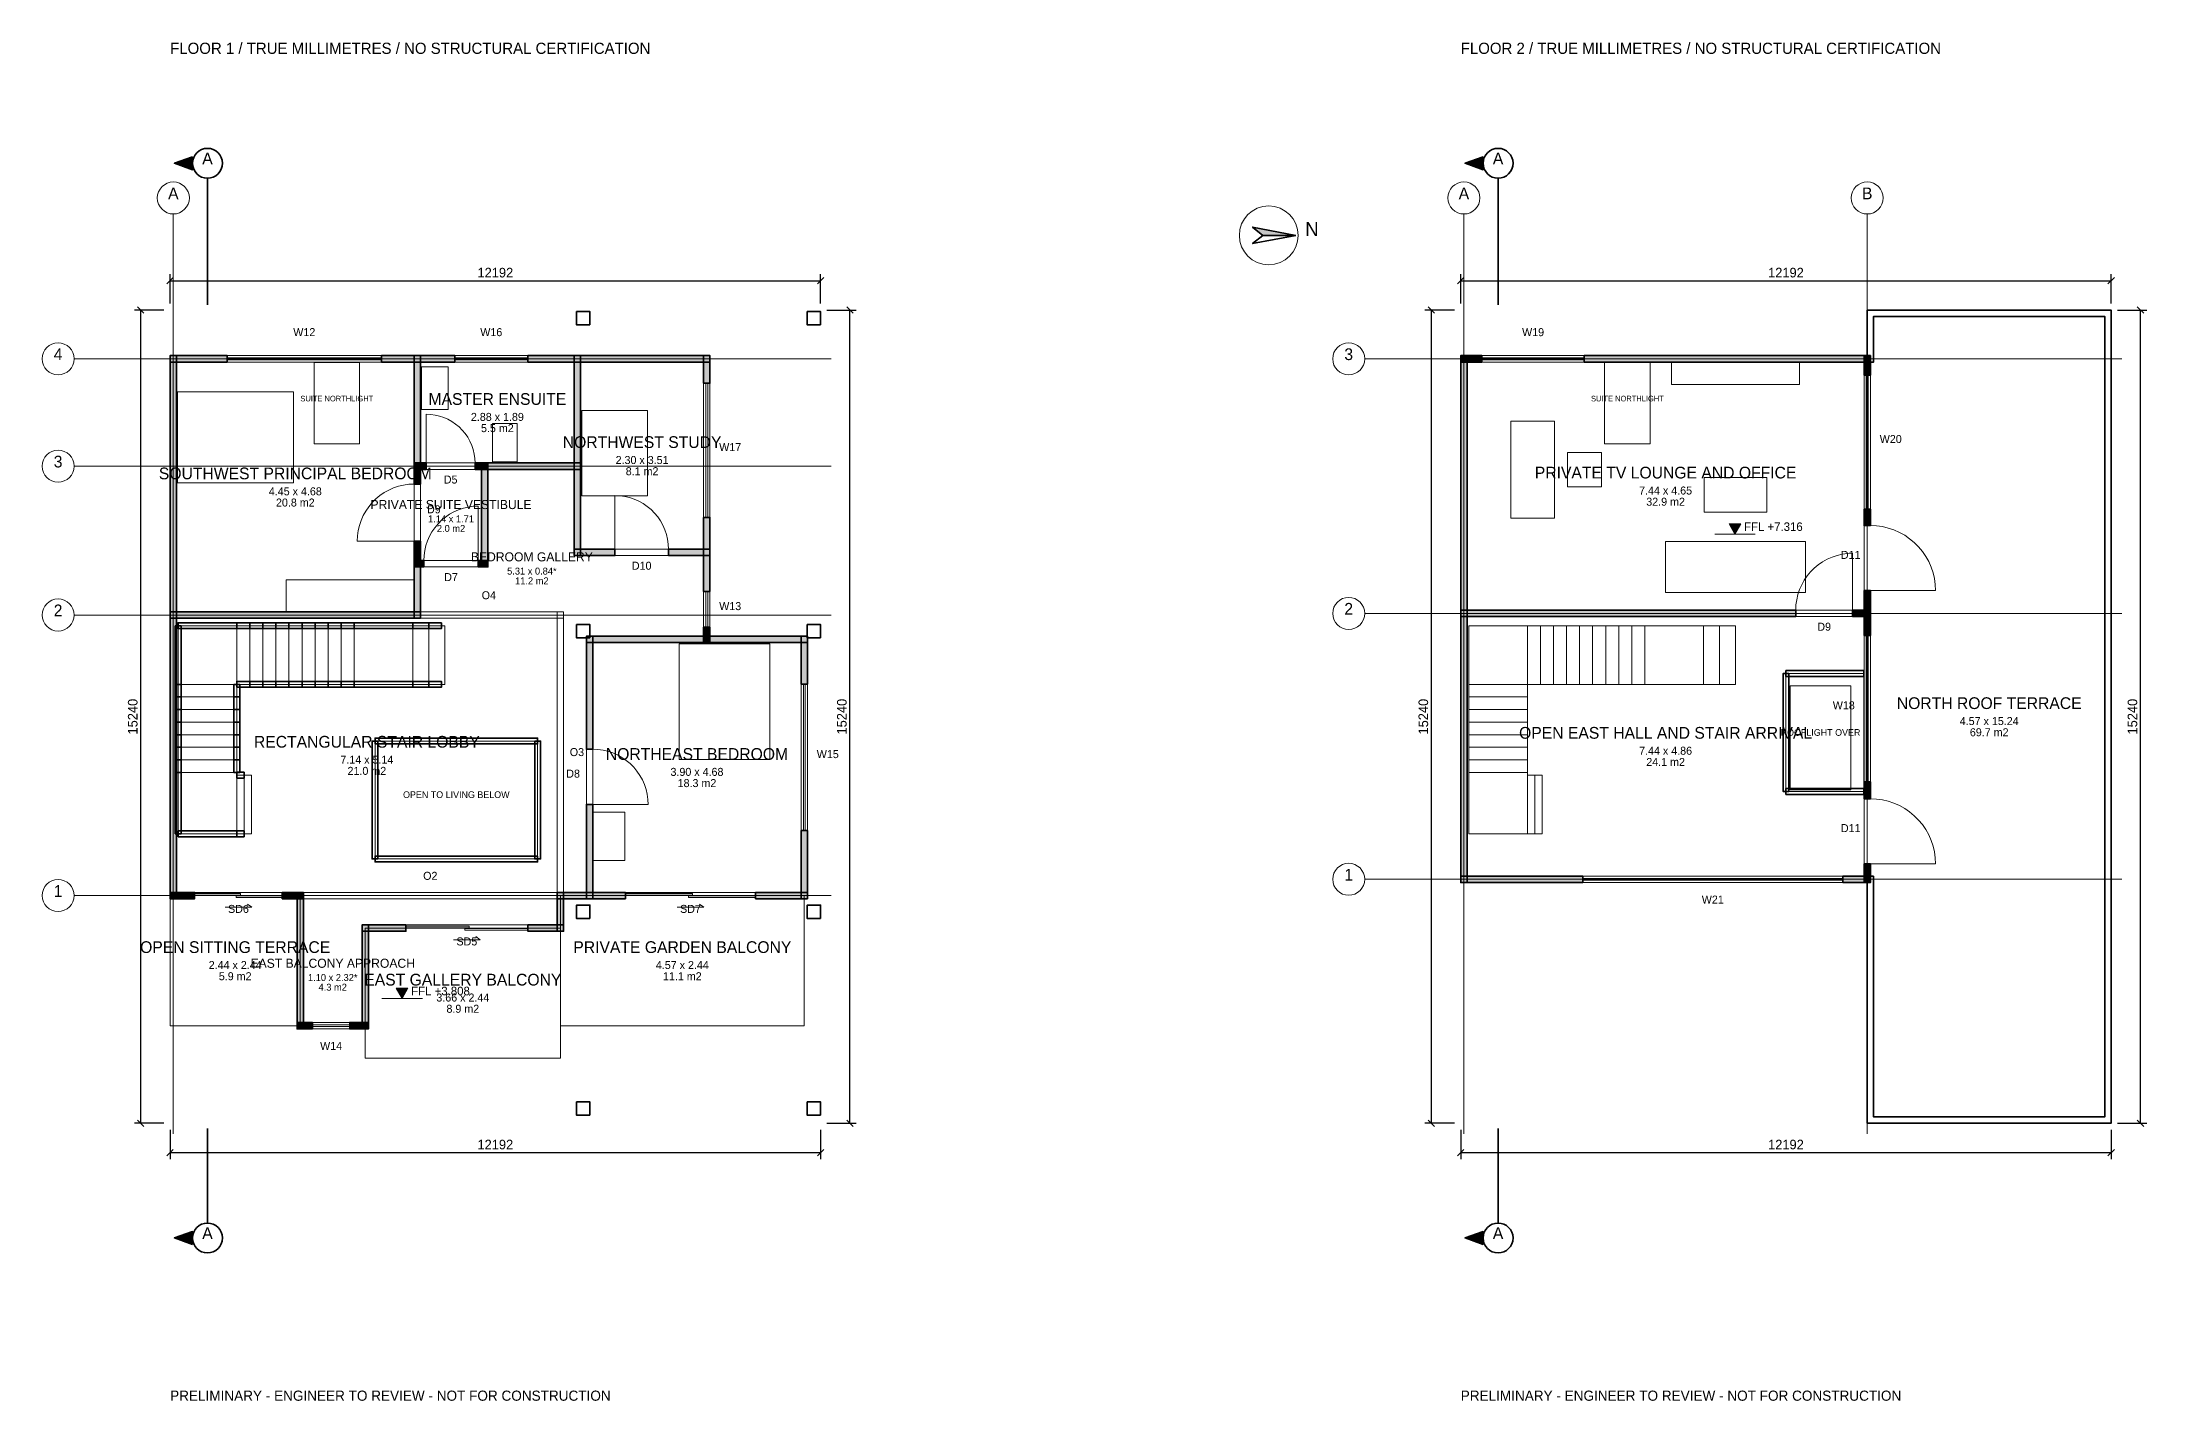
# Model space of a CAD drawing. Header units: millimetres. Extents: x -4150 to 61246, y -5203 to 20261.
# Drawn here: x 21792 to 61246, y -5203 to 20261 of the extents above; entities that cross this region are included whole.
import ezdxf
from ezdxf.enums import TextEntityAlignment as Align

# ---------------------------------------------------------------- set-up
doc = ezdxf.new("R2010")
doc.units = ezdxf.units.MM
for name, color, linetype, lineweight in [('A-ANNO', 7, 'Continuous', 18), ('A-DIMS', 7, 'Continuous', 13), ('A-DOOR', 3, 'Continuous', 18), ('A-FLOR', 8, 'Continuous', 13), ('A-FURN', 8, 'Continuous', 13), ('A-GRID', 8, 'Continuous', 13), ('A-LEVL', 7, 'Continuous', 13), ('A-SECT', 1, 'Continuous', 35), ('A-STAIR', 7, 'Continuous', 18), ('A-TAGS', 1, 'Continuous', 13), ('A-WALL', 7, 'Continuous', 35), ('A-WIND', 4, 'Continuous', 18)]:
    doc.layers.add(name, color=color, linetype=linetype, lineweight=lineweight)
doc.dimstyles.new('FF-ARCH', dxfattribs={"dimtxt": 180, "dimasz": 90, "dimexe": 120, "dimexo": 120, "dimgap": 60, "dimtad": 1, "dimdec": 0, "dimtsz": 60, "dimcen": 2.5, "dimazin": 3, "dimtfac": 1, "dimtmove": 0, "dimatfit": 3})

msp = doc.modelspace()

# ---------------------------------------------------------------- hatches: boundary and pattern name
at = {"layer": 'A-LEVL'}
for points in [[(53414, 11230.5), (53634, 11230.5), (53524, 11040.5)], [(28430, 2528.8), (28650, 2528.8), (28540, 2338.8)]]:
    msp.add_hatch(color=7, dxfattribs=at).paths.add_polyline_path(points)
at = {"layer": 'A-SECT'}
for points in [[(24612, 18110), (24272, 17990), (24612, 17870)], [(48804, 18110), (48464, 17990), (48804, 17870)], [(24612, -2270), (24272, -2150), (24612, -2030)], [(48804, -2270), (48464, -2150), (48804, -2030)]]:
    msp.add_hatch(color=7, dxfattribs=at).paths.add_polyline_path(points)
at = {"layer": 'A-WALL'}
for points in [[(45290, 16640), (44481.5, 16794), (44674, 16640)], [(24192, 14325.6), (24192, 14385.6), (24312, 14385.6), (24312, 9525), (24312, 9465), (24192, 9465), (24192, 14325.6)], [(24252, 14265.6), (24192, 14265.6), (24192, 14385.6), (25258.8, 14385.6), (25258.8, 14265.6), (24252, 14265.6)], [(28885, 14385.6), (28885, 14265.6), (28154.4, 14265.6), (28154.4, 14385.6), (28825, 14385.6), (28885, 14385.6)], [(28765, 14325.6), (28765, 14385.6), (28885, 14385.6), (28885, 12313.9), (28885, 12253.9), (28765, 12253.9), (28765, 14325.6)], [(28825, 14265.6), (28765, 14265.6), (28765, 14385.6), (29526, 14385.6), (29526, 14265.6), (28825, 14265.6)], [(31887.2, 14385.6), (31887.2, 14265.6), (30897.6, 14265.6), (30897.6, 14385.6), (31827.2, 14385.6), (31887.2, 14385.6)], [(31767.2, 14325.6), (31767.2, 14385.6), (31887.2, 14385.6), (31887.2, 12313.9), (31887.2, 12253.9), (31767.2, 12253.9), (31767.2, 14325.6)], [(34250.4, 14385.6), (34310.4, 14385.6), (34310.4, 14265.6), (31827.2, 14265.6), (31767.2, 14265.6), (31767.2, 14385.6), (34250.4, 14385.6)], [(34190.4, 14385.6), (34310.4, 14385.6), (34310.4, 13868.4), (34190.4, 13868.4), (34190.4, 14325.6), (34190.4, 14385.6)], [(48384, 14325.6), (48384, 14385.6), (48504, 14385.6), (48504, 9555.5), (48504, 9495.5), (48384, 9495.5), (48384, 14325.6)], [(48444, 14265.6), (48384, 14265.6), (48384, 14385.6), (48780.2, 14385.6), (48780.2, 14265.6), (48444, 14265.6)], [(56064, 14385.6), (56064, 14265.6), (50700.5, 14265.6), (50700.5, 14385.6), (56004, 14385.6), (56064, 14385.6)], [(56064, 14385.6), (56064, 14020.8), (55944, 14020.8), (55944, 14325.6), (55944, 14385.6), (56064, 14385.6)], [(28765, 12373.9), (28885, 12373.9), (28885, 11978.6), (28765, 11978.6), (28765, 12313.9), (28765, 12373.9)], [(28825, 12253.9), (28765, 12253.9), (28765, 12373.9), (28992.6, 12373.9), (28992.6, 12253.9), (28825, 12253.9)], [(30149.9, 12373.9), (30149.9, 12253.9), (29907, 12253.9), (29907, 12373.9), (30089.9, 12373.9), (30149.9, 12373.9)], [(30029.9, 12313.9), (30029.9, 12373.9), (30149.9, 12373.9), (30149.9, 10485.1), (30149.9, 10425.1), (30029.9, 10425.1), (30029.9, 12313.9)], [(31827.2, 12373.9), (31887.2, 12373.9), (31887.2, 12253.9), (30089.9, 12253.9), (30029.9, 12253.9), (30029.9, 12373.9), (31827.2, 12373.9)], [(31767.2, 12313.9), (31767.2, 12373.9), (31887.2, 12373.9), (31887.2, 10698.5), (31887.2, 10638.5), (31767.2, 10638.5), (31767.2, 12313.9)], [(55944, 11506.2), (56064, 11506.2), (56064, 11201.4), (55944, 11201.4), (55944, 11506.2)], [(34310.4, 10698.5), (34310.4, 10638.5), (34190.4, 10638.5), (34190.4, 11353.8), (34310.4, 11353.8), (34310.4, 10698.5)], [(28885, 10485.1), (28885, 10425.1), (28765, 10425.1), (28765, 10911.8), (28885, 10911.8), (28885, 10485.1)], [(31827.2, 10638.5), (31767.2, 10638.5), (31767.2, 10758.5), (32528.3, 10758.5), (32528.3, 10638.5), (31827.2, 10638.5)], [(34310.4, 10758.5), (34310.4, 10638.5), (33534.1, 10638.5), (33534.1, 10758.5), (34250.4, 10758.5), (34310.4, 10758.5)], [(34190.4, 10758.5), (34310.4, 10758.5), (34310.4, 9967), (34190.4, 9967), (34190.4, 10698.5), (34190.4, 10758.5)], [(28765, 10485.1), (28765, 10545.1), (28885, 10545.1), (28885, 9525), (28885, 9465), (28765, 9465), (28765, 10485.1)], [(28825, 10425.1), (28765, 10425.1), (28765, 10545.1), (28946.9, 10545.1), (28946.9, 10425.1), (28825, 10425.1)], [(30149.9, 10545.1), (30149.9, 10425.1), (29968, 10425.1), (29968, 10545.1), (30089.9, 10545.1), (30149.9, 10545.1)], [(56064, 9495.5), (55944, 9495.5), (55944, 9982.2), (56064, 9982.2), (56064, 9555.5), (56064, 9495.5)], [(24192, 9525), (24192, 9585), (24312, 9585), (24312, 4267.2), (24312, 4207.2), (24192, 4207.2), (24192, 9525)], [(28825, 9585), (28885, 9585), (28885, 9465), (24252, 9465), (24192, 9465), (24192, 9585), (28825, 9585)], [(48384, 9555.5), (48384, 9615.5), (48504, 9615.5), (48504, 4572), (48504, 4512), (48384, 4512), (48384, 9555.5)], [(48444, 9495.5), (48384, 9495.5), (48384, 9615.5), (54662.9, 9615.5), (54662.9, 9495.5), (48444, 9495.5)], [(56064, 9615.5), (56064, 9495.5), (55729.7, 9495.5), (55729.7, 9615.5), (56004, 9615.5), (56064, 9615.5)], [(56064, 9615.5), (56064, 9144), (55944, 9144), (55944, 9555.5), (55944, 9615.5), (56064, 9615.5)], [(31995.8, 9127.8), (32115.8, 9127.8), (32115.8, 7010.4), (31995.8, 7010.4), (31995.8, 9067.8), (31995.8, 9127.8)], [(34250.4, 9127.8), (34310.4, 9127.8), (34310.4, 9007.8), (32055.8, 9007.8), (31995.8, 9007.8), (31995.8, 9127.8), (34250.4, 9127.8)], [(34310.4, 9067.8), (34310.4, 9007.8), (34190.4, 9007.8), (34190.4, 9296.4), (34310.4, 9296.4), (34310.4, 9067.8)], [(36079.2, 9127.8), (36139.2, 9127.8), (36139.2, 9007.8), (34250.4, 9007.8), (34190.4, 9007.8), (34190.4, 9127.8), (36079.2, 9127.8)], [(36019.2, 9127.8), (36139.2, 9127.8), (36139.2, 8229.6), (36019.2, 8229.6), (36019.2, 9067.8), (36019.2, 9127.8)], [(55944, 6400.8), (56064, 6400.8), (56064, 6080.8), (55944, 6080.8), (55944, 6400.8)], [(32115.8, 4267.2), (32115.8, 4207.2), (31995.8, 4207.2), (31995.8, 5974.1), (32115.8, 5974.1), (32115.8, 4267.2)], [(36139.2, 4267.2), (36139.2, 4207.2), (36019.2, 4207.2), (36019.2, 5486.4), (36139.2, 5486.4), (36139.2, 4267.2)], [(56064, 4512), (55944, 4512), (55944, 4861.6), (56064, 4861.6), (56064, 4572), (56064, 4512)], [(48444, 4512), (48384, 4512), (48384, 4632), (50670, 4632), (50670, 4512), (48444, 4512)], [(56064, 4632), (56064, 4512), (55546.8, 4512), (55546.8, 4632), (56004, 4632), (56064, 4632)], [(24252, 4207.2), (24192, 4207.2), (24192, 4327.2), (24649.2, 4327.2), (24649.2, 4207.2), (24252, 4207.2)], [(26690.4, 4327.2), (26690.4, 4207.2), (26295.1, 4207.2), (26295.1, 4327.2), (26630.4, 4327.2), (26690.4, 4327.2)], [(26570.4, 4267.2), (26570.4, 4327.2), (26690.4, 4327.2), (26690.4, 1828.8), (26690.4, 1768.8), (26570.4, 1768.8), (26570.4, 4267.2)], [(31447.2, 4267.2), (31447.2, 4327.2), (31567.2, 4327.2), (31567.2, 3657.6), (31567.2, 3597.6), (31447.2, 3597.6), (31447.2, 4267.2)], [(32055.8, 4327.2), (32115.8, 4327.2), (32115.8, 4207.2), (31507.2, 4207.2), (31447.2, 4207.2), (31447.2, 4327.2), (32055.8, 4327.2)], [(31567.2, 4327.2), (31567.2, 4207.2), (31567.2, 4207.2), (31567.2, 4327.2), (31567.2, 4327.2)], [(32055.8, 4207.2), (31995.8, 4207.2), (31995.8, 4327.2), (32726.4, 4327.2), (32726.4, 4207.2), (32055.8, 4207.2)], [(36139.2, 4327.2), (36139.2, 4207.2), (35164.8, 4207.2), (35164.8, 4327.2), (36079.2, 4327.2), (36139.2, 4327.2)], [(27789.6, 3657.6), (27789.6, 3717.6), (27909.6, 3717.6), (27909.6, 1828.8), (27909.6, 1768.8), (27789.6, 1768.8), (27789.6, 3657.6)], [(27849.6, 3597.6), (27789.6, 3597.6), (27789.6, 3717.6), (28611.6, 3717.6), (28611.6, 3597.6), (27849.6, 3597.6)], [(31567.2, 3717.6), (31567.2, 3597.6), (30897.6, 3597.6), (30897.6, 3717.6), (31507.2, 3717.6), (31567.2, 3717.6)], [(26630.4, 1768.8), (26570.4, 1768.8), (26570.4, 1888.8), (26859, 1888.8), (26859, 1768.8), (26630.4, 1768.8)], [(27909.6, 1888.8), (27909.6, 1768.8), (27560, 1768.8), (27560, 1888.8), (27849.6, 1888.8), (27909.6, 1888.8)]]:
    msp.add_hatch(color=7, dxfattribs=at).paths.add_polyline_path(points)

# ---------------------------------------------------------------- linework, layer by layer
at = {"layer": 'A-ANNO'}
msp.add_circle((44784, 16640), 550, dxfattribs=at)
at = {"layer": 'A-DOOR'}
for p, q in [((28992.6, 12373.9), (28992.6, 13288.3)), ((29968, 10545.1), (29968, 11566.2)), ((32528.3, 10758.5), (32528.3, 11764.3)), ((28765, 10911.8), (27698.2, 10911.8)), ((55729.7, 9615.5), (55729.7, 10682.3)), ((56064, 9982.2), (57283.2, 9982.2)), ((28765, 9585), (31567.2, 9585)), ((31447.2, 4207.2), (31447.2, 9585)), ((31567.2, 4207.2), (31567.2, 9585)), ((28765, 9465), (31567.2, 9465)), ((32115.8, 5974.1), (33152.2, 5974.1)), ((56064, 4861.6), (57283.2, 4861.6)), ((25222.2, 4047.2), (25722.2, 4047.2)), ((25722.2, 4047.2), (25642.2, 4107.2)), ((26570.4, 4327.2), (31567.2, 4327.2)), ((26570.4, 4207.2), (31567.2, 4207.2)), ((33695.6, 4047.2), (34195.6, 4047.2)), ((34195.6, 4047.2), (34115.6, 4107.2)), ((29504.6, 3437.6), (30004.6, 3437.6)), ((30004.6, 3437.6), (29924.6, 3497.6))]:
    msp.add_line(p, q, dxfattribs=at)
for points in [[(29907, 12373.9), (29903.1, 12458.3), (29891.4, 12541.9), (29872.1, 12624.2), (29845.3, 12704.2), (29811.1, 12781.5), (29770, 12855.3), (29722.3, 12925), (29668.3, 12989.9), (29608.6, 13049.7), (29543.6, 13103.6), (29474, 13151.4), (29400.2, 13192.5), (29322.9, 13226.6), (29242.8, 13253.4), (29160.6, 13272.8), (29077, 13284.4), (28992.6, 13288.3)], [(28765, 11978.6), (28666.5, 11974.1), (28568.9, 11960.5), (28473, 11937.9), (28379.6, 11906.6), (28289.4, 11866.8), (28203.4, 11818.9), (28122.1, 11763.2), (28046.3, 11700.2), (27976.6, 11630.5), (27913.6, 11554.7), (27857.9, 11473.4), (27810, 11387.4), (27770.2, 11297.2), (27738.9, 11203.8), (27716.3, 11107.9), (27702.7, 11010.3), (27698.2, 10911.8)], [(28946.9, 10545.1), (28951.2, 10639.3), (28964.3, 10732.7), (28985.9, 10824.6), (29015.8, 10914), (29053.9, 11000.3), (29099.8, 11082.6), (29153.1, 11160.5), (29213.4, 11233), (29280.1, 11299.7), (29352.6, 11360), (29430.4, 11413.3), (29512.8, 11459.2), (29599.1, 11497.2), (29688.5, 11527.2), (29780.3, 11548.8), (29873.7, 11561.8), (29968, 11566.2)], [(33534.1, 10758.5), (33529.8, 10851.3), (33517, 10943.3), (33495.7, 11033.7), (33466.2, 11121.8), (33428.7, 11206.8), (33383.5, 11288), (33331, 11364.6), (33271.6, 11436.1), (33205.9, 11501.8), (33134.4, 11561.2), (33057.8, 11613.7), (32976.6, 11658.9), (32891.6, 11696.4), (32803.5, 11725.9), (32713.1, 11747.2), (32621.1, 11760), (32528.3, 11764.3)], [(56064, 11201.4), (56176.5, 11196.2), (56288, 11180.6), (56397.6, 11154.9), (56504.4, 11119.1), (56607.4, 11073.6), (56705.8, 11018.8), (56798.7, 10955.1), (56885.4, 10883.2), (56965, 10803.6), (57036.9, 10716.9), (57100.6, 10624), (57155.4, 10525.6), (57200.9, 10422.6), (57236.7, 10315.8), (57262.4, 10206.2), (57278, 10094.7), (57283.2, 9982.2)], [(54662.9, 9615.5), (54667.4, 9713.9), (54681, 9811.5), (54703.6, 9907.4), (54734.9, 10000.9), (54774.7, 10091), (54822.7, 10177.1), (54878.4, 10258.4), (54941.3, 10334.2), (55011, 10403.9), (55086.8, 10466.8), (55168.1, 10522.5), (55254.2, 10570.4), (55344.3, 10610.2), (55437.7, 10641.6), (55533.7, 10664.1), (55631.2, 10677.7), (55729.7, 10682.3)], [(32115.8, 7010.4), (32211.5, 7006), (32306.3, 6992.8), (32399.4, 6970.8), (32490.2, 6940.4), (32577.8, 6901.8), (32661.4, 6855.2), (32740.4, 6801.1), (32814, 6739.9), (32881.7, 6672.2), (32942.8, 6598.6), (32996.9, 6519.6), (33043.5, 6436), (33082.2, 6348.4), (33112.6, 6257.7), (33134.5, 6164.5), (33147.7, 6069.7), (33152.2, 5974.1)], [(56064, 6080.8), (56176.5, 6075.6), (56288, 6060), (56397.6, 6034.2), (56504.4, 5998.4), (56607.4, 5952.9), (56705.8, 5898.1), (56798.7, 5834.5), (56885.4, 5762.6), (56965, 5682.9), (57036.9, 5596.3), (57100.6, 5503.4), (57155.4, 5405), (57200.9, 5302), (57236.7, 5195.2), (57262.4, 5085.6), (57278, 4974.1), (57283.2, 4861.6)]]:
    msp.add_lwpolyline(points, dxfattribs=at)
for points in [[(24649.2, 4273.2), (25512.2, 4273.2), (25512.2, 4305.2), (24649.2, 4305.2)], [(25432.2, 4229.2), (26295.1, 4229.2), (26295.1, 4261.2), (25432.2, 4261.2)], [(32726.4, 4273.2), (33985.6, 4273.2), (33985.6, 4305.2), (32726.4, 4305.2)], [(33905.6, 4229.2), (35164.8, 4229.2), (35164.8, 4261.2), (33905.6, 4261.2)], [(28611.6, 3663.6), (29794.6, 3663.6), (29794.6, 3695.6), (28611.6, 3695.6)], [(29714.6, 3619.6), (30897.6, 3619.6), (30897.6, 3651.6), (29714.6, 3651.6)]]:
    msp.add_lwpolyline(points, close=True, dxfattribs=at)
at = {"layer": 'A-FLOR'}
for points in [[(48384, 4632), (48384, 9495.5), (48384, 9555.5), (48384, 9615.5), (48384, 14265.6), (48384, 14325.6), (48384, 14385.6), (48504, 14385.6), (55944, 14385.6), (56004, 14385.6), (56004, 15240), (60576, 15240), (60576, 0), (56004, 0), (56004, 4512), (55944, 4512), (48504, 4512), (48444, 4512), (48384, 4512), (48384, 4632)], [(60576, 0), (56004, 0), (56004, 15240), (60576, 15240)], [(26570.4, 1828.8), (24192, 1828.8), (24192, 4207.2), (24192, 4267.2), (24192, 4327.2), (24192, 9465), (24192, 9525), (24192, 9585), (24192, 14265.6), (24192, 14325.6), (24192, 14385.6), (24312, 14385.6), (28765, 14385.6), (28825, 14385.6), (28885, 14385.6), (31767.2, 14385.6), (31827.2, 14385.6), (31887.2, 14385.6), (34190.4, 14385.6), (34250.4, 14385.6), (34310.4, 14385.6), (34310.4, 14265.6), (34310.4, 10758.5), (34310.4, 10698.5), (34310.4, 10638.5), (34310.4, 9127.8), (36019.2, 9127.8), (36079.2, 9127.8), (36139.2, 9127.8), (36139.2, 9007.8), (36139.2, 4327.2), (36139.2, 4267.2), (36139.2, 4207.2), (36079.2, 4207.2), (36079.2, 1828.8), (31507.2, 1828.8), (31507.2, 1219.2), (27849.6, 1219.2), (27849.6, 1768.8), (27789.6, 1768.8), (26690.4, 1768.8), (26630.4, 1768.8), (26570.4, 1768.8), (26570.4, 1828.8)], [(24312, 9585), (24312, 14265.6), (28765, 14265.6), (28765, 9585)], [(28885, 12373.9), (28885, 14265.6), (31767.2, 14265.6), (31767.2, 12373.9)], [(31887.2, 10758.5), (31887.2, 14265.6), (34190.4, 14265.6), (34190.4, 10758.5)], [(48504, 9615.5), (48504, 14265.6), (55944, 14265.6), (55944, 9615.5)], [(51934.9, 14258.5), (51081.5, 14258.5), (51081.5, 12734.5), (51934.9, 12734.5), (51934.9, 14258.5)], [(28885, 10545.1), (28885, 12253.9), (30029.9, 12253.9), (30029.9, 10545.1)], [(31567.2, 4327.2), (31567.2, 9585), (28885, 9585), (28885, 10425.1), (30149.9, 10425.1), (30149.9, 12253.9), (31767.2, 12253.9), (31767.2, 10638.5), (34190.4, 10638.5), (34190.4, 9127.8), (31995.8, 9127.8), (31995.8, 4327.2)], [(48504, 4632), (48504, 9495.5), (55944, 9495.5), (55944, 4632)], [(24312, 4327.2), (24312, 9465), (31447.2, 9465), (31447.2, 4327.2)], [(25579.5, 6524.8), (25442, 6524.8), (25442, 6574.8), (25442, 6810.5), (25442, 7046.2), (25442, 7281.9), (25442, 7517.7), (25442, 7753.4), (25442, 7989.1), (25442, 8224.8), (25686.4, 8224.8), (25930.9, 8224.8), (26175.3, 8224.8), (26419.8, 8224.8), (26664.2, 8224.8), (26908.7, 8224.8), (27153.1, 8224.8), (27397.6, 8224.8), (27642, 8224.8), (28742, 8224.8), (29042, 8224.8), (29342, 8224.8), (29342, 9324.8), (29042, 9324.8), (28742, 9324.8), (27642, 9324.8), (27397.6, 9324.8), (27153.1, 9324.8), (26908.7, 9324.8), (26664.2, 9324.8), (26419.8, 9324.8), (26175.3, 9324.8), (25930.9, 9324.8), (25686.4, 9324.8), (25442, 9324.8), (24342, 9324.8), (24342, 8224.8), (24342, 7989.1), (24342, 7753.4), (24342, 7517.7), (24342, 7281.9), (24342, 7046.2), (24342, 6810.5), (24342, 6574.8), (24342, 5424.8), (25442, 5424.8), (25579.5, 5424.8), (25717, 5424.8), (25717, 6524.8), (25579.5, 6524.8)], [(49634, 6524.8), (49634, 6574.8), (49634, 6810.5), (49634, 7046.2), (49634, 7281.9), (49634, 7517.7), (49634, 7753.4), (49634, 7989.1), (49634, 8224.8), (49878.4, 8224.8), (50122.9, 8224.8), (50367.3, 8224.8), (50611.8, 8224.8), (50856.2, 8224.8), (51100.7, 8224.8), (51345.1, 8224.8), (51589.6, 8224.8), (51834, 8224.8), (52934, 8224.8), (53234, 8224.8), (53534, 8224.8), (53534, 9324.8), (53234, 9324.8), (52934, 9324.8), (51834, 9324.8), (51589.6, 9324.8), (51345.1, 9324.8), (51100.7, 9324.8), (50856.2, 9324.8), (50611.8, 9324.8), (50367.3, 9324.8), (50122.9, 9324.8), (49878.4, 9324.8), (49634, 9324.8), (48534, 9324.8), (48534, 8224.8), (48534, 7989.1), (48534, 7753.4), (48534, 7517.7), (48534, 7281.9), (48534, 7046.2), (48534, 6810.5), (48534, 6574.8), (48534, 5424.8), (49634, 5424.8), (49771.5, 5424.8), (49909, 5424.8), (49909, 6524.8), (49771.5, 6524.8), (49634, 6524.8)], [(32115.8, 4327.2), (32115.8, 9007.8), (36019.2, 9007.8), (36019.2, 4327.2)], [(54480, 8427.7), (54480, 6217.9), (55943, 6217.9), (55943, 8427.7), (54480, 8427.7)], [(31080.5, 7162.8), (28032.5, 7162.8), (28032.5, 4953), (31080.5, 4953), (31080.5, 7162.8)], [(26630.4, 1828.8), (24192, 1828.8), (24192, 4267.2), (26630.4, 4267.2)], [(26690.4, 4207.2), (31447.2, 4207.2), (31447.2, 3717.6), (27789.6, 3717.6), (27789.6, 1888.8), (26690.4, 1888.8)], [(36079.2, 1828.8), (31507.2, 1828.8), (31507.2, 4267.2), (36079.2, 4267.2)], [(31507.2, 1219.2), (27849.6, 1219.2), (27849.6, 3657.6), (31507.2, 3657.6)]]:
    msp.add_lwpolyline(points, close=True, dxfattribs=at)
for points in [[(26570.3, 1828.8), (24192, 1828.8), (24192, 4207.1)], [(36079.2, 4207.1), (36079.2, 1828.8)], [(31507.2, 1219.2), (27849.6, 1219.2), (27849.6, 1768.7)], [(31507.2, 1828.7), (31507.2, 1219.2)], [(36079.2, 1828.8), (31507.3, 1828.8)]]:
    msp.add_lwpolyline(points, dxfattribs=at)
at = {"layer": 'A-FURN'}
for points in [[(54734, 14254.4), (54734, 13844.4), (52334, 13844.4), (52334, 14254.4)], [(29405, 13373.9), (29405, 14173.9), (28905, 14173.9), (28905, 13373.9)], [(26502, 12005), (26502, 13705), (24332, 13705), (24332, 12005)], [(30697.2, 12393.9), (30697.2, 13113.9), (30237.2, 13113.9), (30237.2, 12393.9)], [(33137.2, 11758.5), (33137.2, 13358.5), (31907.2, 13358.5), (31907.2, 11758.5)], [(50144, 11340), (50144, 13160), (49324, 13160), (49324, 11340)], [(51024, 11930), (51024, 12570), (50384, 12570), (50384, 11930)], [(54119, 12099.4), (54119, 11449.4), (52949, 11449.4), (52949, 12099.4)], [(54844, 10899.4), (54844, 9949.4), (52224, 9949.4), (52224, 10899.4)], [(28765, 9585), (28765, 10185), (26365, 10185), (26365, 9585)], [(35435.8, 6817.8), (35435.8, 8987.8), (33735.8, 8987.8), (33735.8, 6817.8)], [(32715.8, 4927.2), (32715.8, 5827.2), (32115.8, 5827.2), (32115.8, 4927.2)]]:
    msp.add_lwpolyline(points, close=True, dxfattribs=at)
at = {"layer": 'A-GRID'}
for p, q in [((24252, -200), (24252, 17040)), ((48444, -200), (48444, 17040)), ((56004, -200), (56004, 17040)), ((22392, 14326), (36584, 14326)), ((46584, 14326), (60776, 14326)), ((22392, 12314), (36584, 12314)), ((22392, 9525), (36584, 9525)), ((46584, 9555), (60776, 9555)), ((46584, 4572), (60776, 4572)), ((22392, 4267), (36584, 4267))]:
    msp.add_line(p, q, dxfattribs=at)
for centre in [(24252, 17340), (48444, 17340), (56004, 17340), (22092, 14326), (46284, 14326), (22092, 12314), (22092, 9525), (46284, 9555), (46284, 4572), (22092, 4267)]:
    msp.add_circle(centre, 300, dxfattribs=at)
at = {"layer": 'A-LEVL'}
for p, q in [((53144, 11040.5), (53904, 11040.5)), ((28160, 2338.8), (28920, 2338.8))]:
    msp.add_line(p, q, dxfattribs=at)
for points in [[(53414, 11230.5), (53634, 11230.5), (53524, 11040.5)], [(28430, 2528.8), (28650, 2528.8), (28540, 2338.8)]]:
    msp.add_lwpolyline(points, close=True, dxfattribs=at)
at = {"layer": 'A-SECT'}
for p, q in [((24892, 17410), (24892, 17710)), ((24892, 15340), (24892, 17410)), ((49084, 17410), (49084, 17710)), ((49084, 15340), (49084, 17410)), ((24892, -100), (24892, -1570)), ((49084, -100), (49084, -1570)), ((24892, -1570), (24892, -1870)), ((49084, -1570), (49084, -1870))]:
    msp.add_line(p, q, dxfattribs=at)
for points in [[(24612, 18110), (24272, 17990), (24612, 17870)], [(48804, 18110), (48464, 17990), (48804, 17870)], [(24612, -2270), (24272, -2150), (24612, -2030)], [(48804, -2270), (48464, -2150), (48804, -2030)]]:
    msp.add_lwpolyline(points, close=True, dxfattribs=at)
for centre in [(24892, 17990), (49084, 17990), (24892, -2150), (49084, -2150)]:
    msp.add_circle(centre, 280, dxfattribs=at)
at = {"layer": 'A-STAIR'}
for points in [[(24342, 8224.8), (25442, 8224.8), (25442, 9324.8), (24342, 9324.8)], [(25442, 8224.8), (25686.4, 8224.8), (25686.4, 9324.8), (25442, 9324.8)], [(25686.4, 8224.8), (25930.9, 8224.8), (25930.9, 9324.8), (25686.4, 9324.8)], [(25930.9, 8224.8), (26175.3, 8224.8), (26175.3, 9324.8), (25930.9, 9324.8)], [(26175.3, 8224.8), (26419.8, 8224.8), (26419.8, 9324.8), (26175.3, 9324.8)], [(26419.8, 8224.8), (26664.2, 8224.8), (26664.2, 9324.8), (26419.8, 9324.8)], [(26664.2, 8224.8), (26908.7, 8224.8), (26908.7, 9324.8), (26664.2, 9324.8)], [(26908.7, 8224.8), (27153.1, 8224.8), (27153.1, 9324.8), (26908.7, 9324.8)], [(27153.1, 8224.8), (27397.6, 8224.8), (27397.6, 9324.8), (27153.1, 9324.8)], [(27397.6, 8224.8), (27642, 8224.8), (27642, 9324.8), (27397.6, 9324.8)], [(27642, 8224.8), (28742, 8224.8), (28742, 9324.8), (27642, 9324.8)], [(28742, 8224.8), (29042, 8224.8), (29042, 9324.8), (28742, 9324.8)], [(29042, 8224.8), (29342, 8224.8), (29342, 9324.8), (29042, 9324.8)], [(48534, 8224.8), (49634, 8224.8), (49634, 9324.8), (48534, 9324.8)], [(49634, 8224.8), (49878.4, 8224.8), (49878.4, 9324.8), (49634, 9324.8)], [(49878.4, 8224.8), (50122.9, 8224.8), (50122.9, 9324.8), (49878.4, 9324.8)], [(50122.9, 8224.8), (50367.3, 8224.8), (50367.3, 9324.8), (50122.9, 9324.8)], [(50367.3, 8224.8), (50611.8, 8224.8), (50611.8, 9324.8), (50367.3, 9324.8)], [(50611.8, 8224.8), (50856.2, 8224.8), (50856.2, 9324.8), (50611.8, 9324.8)], [(50856.2, 8224.8), (51100.7, 8224.8), (51100.7, 9324.8), (50856.2, 9324.8)], [(51100.7, 8224.8), (51345.1, 8224.8), (51345.1, 9324.8), (51100.7, 9324.8)], [(51345.1, 8224.8), (51589.6, 8224.8), (51589.6, 9324.8), (51345.1, 9324.8)], [(51589.6, 8224.8), (51834, 8224.8), (51834, 9324.8), (51589.6, 9324.8)], [(51834, 8224.8), (52934, 8224.8), (52934, 9324.8), (51834, 9324.8)], [(52934, 8224.8), (53234, 8224.8), (53234, 9324.8), (52934, 9324.8)], [(53234, 8224.8), (53534, 8224.8), (53534, 9324.8), (53234, 9324.8)], [(24342, 7989.1), (25442, 7989.1), (25442, 8224.8), (24342, 8224.8)], [(24342, 7753.4), (25442, 7753.4), (25442, 7989.1), (24342, 7989.1)], [(48534, 7989.1), (49634, 7989.1), (49634, 8224.8), (48534, 8224.8)], [(48534, 7753.4), (49634, 7753.4), (49634, 7989.1), (48534, 7989.1)], [(24342, 7517.7), (25442, 7517.7), (25442, 7753.4), (24342, 7753.4)], [(24342, 7281.9), (25442, 7281.9), (25442, 7517.7), (24342, 7517.7)], [(48534, 7517.7), (49634, 7517.7), (49634, 7753.4), (48534, 7753.4)], [(48534, 7281.9), (49634, 7281.9), (49634, 7517.7), (48534, 7517.7)], [(24342, 7046.2), (25442, 7046.2), (25442, 7281.9), (24342, 7281.9)], [(48534, 7046.2), (49634, 7046.2), (49634, 7281.9), (48534, 7281.9)], [(24342, 6810.5), (25442, 6810.5), (25442, 7046.2), (24342, 7046.2)], [(24342, 6574.8), (25442, 6574.8), (25442, 6810.5), (24342, 6810.5)], [(48534, 6810.5), (49634, 6810.5), (49634, 7046.2), (48534, 7046.2)], [(48534, 6574.8), (49634, 6574.8), (49634, 6810.5), (48534, 6810.5)], [(24342, 5424.8), (25442, 5424.8), (25442, 6574.8), (24342, 6574.8)], [(25442, 5424.8), (25579.5, 5424.8), (25579.5, 6524.8), (25442, 6524.8)], [(25579.5, 5424.8), (25717, 5424.8), (25717, 6524.8), (25579.5, 6524.8)], [(48534, 5424.8), (49634, 5424.8), (49634, 6574.8), (48534, 6574.8)], [(49634, 5424.8), (49771.5, 5424.8), (49771.5, 6524.8), (49634, 6524.8)], [(49771.5, 5424.8), (49909, 5424.8), (49909, 6524.8), (49771.5, 6524.8)]]:
    msp.add_lwpolyline(points, close=True, dxfattribs=at)
at = {"layer": 'A-WALL'}
for points in [[(45290, 16640), (44481.5, 16794), (44674, 16640)], [(45290, 16640), (44481.5, 16486), (44674, 16640)], [(32062, 14962.6), (32062, 15212.6), (31812, 15212.6), (31812, 14962.6), (32062, 14962.6)], [(36384, 14962.6), (36384, 15212.6), (36134, 15212.6), (36134, 14962.6), (36384, 14962.6)], [(56124, 4631.9), (56124, 120), (60456, 120), (60456, 15120), (56124, 15120), (56124, 14385.7), (56124, 14265.7), (56004, 14265.7), (56004, 15240), (60576, 15240), (60576, 0), (56004, 0), (56004, 4631.9)], [(24192, 14325.6), (24192, 14385.6), (24312, 14385.6), (24312, 9525), (24312, 9465), (24192, 9465), (24192, 14325.6)], [(24252, 14265.6), (24192, 14265.6), (24192, 14385.6), (25258.8, 14385.6), (25258.8, 14265.6), (24252, 14265.6)], [(28885, 14385.6), (28885, 14265.6), (28154.4, 14265.6), (28154.4, 14385.6), (28825, 14385.6), (28885, 14385.6)], [(28765, 14325.6), (28765, 14385.6), (28885, 14385.6), (28885, 12313.9), (28885, 12253.9), (28765, 12253.9), (28765, 14325.6)], [(28825, 14265.6), (28765, 14265.6), (28765, 14385.6), (29526, 14385.6), (29526, 14265.6), (28825, 14265.6)], [(31887.2, 14385.6), (31887.2, 14265.6), (30897.6, 14265.6), (30897.6, 14385.6), (31827.2, 14385.6), (31887.2, 14385.6)], [(31767.2, 14325.6), (31767.2, 14385.6), (31887.2, 14385.6), (31887.2, 12313.9), (31887.2, 12253.9), (31767.2, 12253.9), (31767.2, 14325.6)], [(34250.4, 14385.6), (34310.4, 14385.6), (34310.4, 14265.6), (31827.2, 14265.6), (31767.2, 14265.6), (31767.2, 14385.6), (34250.4, 14385.6)], [(34190.4, 14385.6), (34310.4, 14385.6), (34310.4, 13868.4), (34190.4, 13868.4), (34190.4, 14325.6), (34190.4, 14385.6)], [(48384, 14325.6), (48384, 14385.6), (48504, 14385.6), (48504, 9555.5), (48504, 9495.5), (48384, 9495.5), (48384, 14325.6)], [(48444, 14265.6), (48384, 14265.6), (48384, 14385.6), (48780.2, 14385.6), (48780.2, 14265.6), (48444, 14265.6)], [(56064, 14385.6), (56064, 14265.6), (50700.5, 14265.6), (50700.5, 14385.6), (56004, 14385.6), (56064, 14385.6)], [(56064, 14385.6), (56064, 14020.8), (55944, 14020.8), (55944, 14325.6), (55944, 14385.6), (56064, 14385.6)], [(28765, 12373.9), (28885, 12373.9), (28885, 11978.6), (28765, 11978.6), (28765, 12313.9), (28765, 12373.9)], [(28825, 12253.9), (28765, 12253.9), (28765, 12373.9), (28992.6, 12373.9), (28992.6, 12253.9), (28825, 12253.9)], [(30149.9, 12373.9), (30149.9, 12253.9), (29907, 12253.9), (29907, 12373.9), (30089.9, 12373.9), (30149.9, 12373.9)], [(30029.9, 12313.9), (30029.9, 12373.9), (30149.9, 12373.9), (30149.9, 10485.1), (30149.9, 10425.1), (30029.9, 10425.1), (30029.9, 12313.9)], [(31827.2, 12373.9), (31887.2, 12373.9), (31887.2, 12253.9), (30089.9, 12253.9), (30029.9, 12253.9), (30029.9, 12373.9), (31827.2, 12373.9)], [(31767.2, 12313.9), (31767.2, 12373.9), (31887.2, 12373.9), (31887.2, 10698.5), (31887.2, 10638.5), (31767.2, 10638.5), (31767.2, 12313.9)], [(55944, 11506.2), (56064, 11506.2), (56064, 11201.4), (55944, 11201.4), (55944, 11506.2)], [(34310.4, 10698.5), (34310.4, 10638.5), (34190.4, 10638.5), (34190.4, 11353.8), (34310.4, 11353.8), (34310.4, 10698.5)], [(28885, 10485.1), (28885, 10425.1), (28765, 10425.1), (28765, 10911.8), (28885, 10911.8), (28885, 10485.1)], [(31827.2, 10638.5), (31767.2, 10638.5), (31767.2, 10758.5), (32528.3, 10758.5), (32528.3, 10638.5), (31827.2, 10638.5)], [(34310.4, 10758.5), (34310.4, 10638.5), (33534.1, 10638.5), (33534.1, 10758.5), (34250.4, 10758.5), (34310.4, 10758.5)], [(34190.4, 10758.5), (34310.4, 10758.5), (34310.4, 9967), (34190.4, 9967), (34190.4, 10698.5), (34190.4, 10758.5)], [(28765, 10485.1), (28765, 10545.1), (28885, 10545.1), (28885, 9525), (28885, 9465), (28765, 9465), (28765, 10485.1)], [(28825, 10425.1), (28765, 10425.1), (28765, 10545.1), (28946.9, 10545.1), (28946.9, 10425.1), (28825, 10425.1)], [(30149.9, 10545.1), (30149.9, 10425.1), (29968, 10425.1), (29968, 10545.1), (30089.9, 10545.1), (30149.9, 10545.1)], [(56064, 9495.5), (55944, 9495.5), (55944, 9982.2), (56064, 9982.2), (56064, 9555.5), (56064, 9495.5)], [(24192, 9525), (24192, 9585), (24312, 9585), (24312, 4267.2), (24312, 4207.2), (24192, 4207.2), (24192, 9525)], [(28825, 9585), (28885, 9585), (28885, 9465), (24252, 9465), (24192, 9465), (24192, 9585), (28825, 9585)], [(48384, 9555.5), (48384, 9615.5), (48504, 9615.5), (48504, 4572), (48504, 4512), (48384, 4512), (48384, 9555.5)], [(48444, 9495.5), (48384, 9495.5), (48384, 9615.5), (54662.9, 9615.5), (54662.9, 9495.5), (48444, 9495.5)], [(56064, 9615.5), (56064, 9495.5), (55729.7, 9495.5), (55729.7, 9615.5), (56004, 9615.5), (56064, 9615.5)], [(56064, 9615.5), (56064, 9144), (55944, 9144), (55944, 9555.5), (55944, 9615.5), (56064, 9615.5)], [(24287, 9324.8), (24397, 9324.8), (24397, 8224.8), (24287, 8224.8)], [(25442, 9379.8), (25442, 9269.8), (24342, 9269.8), (24342, 9379.8)], [(25686.4, 9379.8), (25686.4, 9269.8), (25442, 9269.8), (25442, 9379.8)], [(25930.9, 9379.8), (25930.9, 9269.8), (25686.4, 9269.8), (25686.4, 9379.8)], [(26175.3, 9379.8), (26175.3, 9269.8), (25930.9, 9269.8), (25930.9, 9379.8)], [(26419.8, 9379.8), (26419.8, 9269.8), (26175.3, 9269.8), (26175.3, 9379.8)], [(26664.2, 9379.8), (26664.2, 9269.8), (26419.8, 9269.8), (26419.8, 9379.8)], [(26908.7, 9379.8), (26908.7, 9269.8), (26664.2, 9269.8), (26664.2, 9379.8)], [(27153.1, 9379.8), (27153.1, 9269.8), (26908.7, 9269.8), (26908.7, 9379.8)], [(27397.6, 9379.8), (27397.6, 9269.8), (27153.1, 9269.8), (27153.1, 9379.8)], [(27642, 9379.8), (27642, 9269.8), (27397.6, 9269.8), (27397.6, 9379.8)], [(28742, 9379.8), (28742, 9269.8), (27642, 9269.8), (27642, 9379.8)], [(29042, 9379.8), (29042, 9269.8), (28742, 9269.8), (28742, 9379.8)], [(29277, 9379.8), (29277, 9269.8), (29042, 9269.8), (29042, 9379.8)], [(32062, 9095.2), (32062, 9345.2), (31812, 9345.2), (31812, 9095.2), (32062, 9095.2)], [(31995.8, 9127.8), (32115.8, 9127.8), (32115.8, 7010.4), (31995.8, 7010.4), (31995.8, 9067.8), (31995.8, 9127.8)], [(34250.4, 9127.8), (34310.4, 9127.8), (34310.4, 9007.8), (32055.8, 9007.8), (31995.8, 9007.8), (31995.8, 9127.8), (34250.4, 9127.8)], [(34310.4, 9067.8), (34310.4, 9007.8), (34190.4, 9007.8), (34190.4, 9296.4), (34310.4, 9296.4), (34310.4, 9067.8)], [(36079.2, 9127.8), (36139.2, 9127.8), (36139.2, 9007.8), (34250.4, 9007.8), (34190.4, 9007.8), (34190.4, 9127.8), (36079.2, 9127.8)], [(36019.2, 9127.8), (36139.2, 9127.8), (36139.2, 8229.6), (36019.2, 8229.6), (36019.2, 9067.8), (36019.2, 9127.8)], [(36384, 9095.2), (36384, 9345.2), (36134, 9345.2), (36134, 9095.2), (36384, 9095.2)], [(54535, 6217.9), (54425, 6217.9), (54425, 8427.7), (54535, 8427.7)], [(54480, 8372.7), (54480, 8482.7), (55943, 8482.7), (55943, 8372.7)], [(24287, 8224.8), (24397, 8224.8), (24397, 7989.1), (24287, 7989.1)], [(24287, 7989.1), (24397, 7989.1), (24397, 7753.4), (24287, 7753.4)], [(25497, 7989.1), (25387, 7989.1), (25387, 8224.8), (25497, 8224.8)], [(25497, 7753.4), (25387, 7753.4), (25387, 7989.1), (25497, 7989.1)], [(25442, 8169.8), (25442, 8279.8), (25686.4, 8279.8), (25686.4, 8169.8)], [(25686.4, 8169.8), (25686.4, 8279.8), (25930.9, 8279.8), (25930.9, 8169.8)], [(25930.9, 8169.8), (25930.9, 8279.8), (26175.3, 8279.8), (26175.3, 8169.8)], [(26175.3, 8169.8), (26175.3, 8279.8), (26419.8, 8279.8), (26419.8, 8169.8)], [(26419.8, 8169.8), (26419.8, 8279.8), (26664.2, 8279.8), (26664.2, 8169.8)], [(26664.2, 8169.8), (26664.2, 8279.8), (26908.7, 8279.8), (26908.7, 8169.8)], [(26908.7, 8169.8), (26908.7, 8279.8), (27153.1, 8279.8), (27153.1, 8169.8)], [(27153.1, 8169.8), (27153.1, 8279.8), (27397.6, 8279.8), (27397.6, 8169.8)], [(27397.6, 8169.8), (27397.6, 8279.8), (27642, 8279.8), (27642, 8169.8)], [(27642, 8169.8), (27642, 8279.8), (28742, 8279.8), (28742, 8169.8)], [(28742, 8169.8), (28742, 8279.8), (29042, 8279.8), (29042, 8169.8)], [(29042, 8169.8), (29042, 8279.8), (29277, 8279.8), (29277, 8169.8)], [(24287, 7753.4), (24397, 7753.4), (24397, 7517.7), (24287, 7517.7)], [(24287, 7517.7), (24397, 7517.7), (24397, 7281.9), (24287, 7281.9)], [(25497, 7517.7), (25387, 7517.7), (25387, 7753.4), (25497, 7753.4)], [(25497, 7281.9), (25387, 7281.9), (25387, 7517.7), (25497, 7517.7)], [(24287, 7281.9), (24397, 7281.9), (24397, 7046.2), (24287, 7046.2)], [(25497, 7046.2), (25387, 7046.2), (25387, 7281.9), (25497, 7281.9)], [(28087.5, 4953), (27977.5, 4953), (27977.5, 7162.8), (28087.5, 7162.8)], [(28032.5, 7107.8), (28032.5, 7217.8), (31080.5, 7217.8), (31080.5, 7107.8)], [(31025.5, 7162.8), (31135.5, 7162.8), (31135.5, 4953), (31025.5, 4953)], [(24287, 7046.2), (24397, 7046.2), (24397, 6810.5), (24287, 6810.5)], [(24287, 6810.5), (24397, 6810.5), (24397, 6574.8), (24287, 6574.8)], [(25497, 6810.5), (25387, 6810.5), (25387, 7046.2), (25497, 7046.2)], [(25497, 6574.8), (25387, 6574.8), (25387, 6810.5), (25497, 6810.5)], [(24287, 6574.8), (24397, 6574.8), (24397, 5424.8), (24287, 5424.8)], [(25579.5, 6579.8), (25579.5, 6469.8), (25442, 6469.8), (25442, 6579.8)], [(55944, 6400.8), (56064, 6400.8), (56064, 6080.8), (55944, 6080.8), (55944, 6400.8)], [(32115.8, 4267.2), (32115.8, 4207.2), (31995.8, 4207.2), (31995.8, 5974.1), (32115.8, 5974.1), (32115.8, 4267.2)], [(55943, 6272.9), (55943, 6162.9), (54480, 6162.9), (54480, 6272.9)], [(24342, 5369.8), (24342, 5479.8), (25442, 5479.8), (25442, 5369.8)], [(25442, 5369.8), (25442, 5479.8), (25579.5, 5479.8), (25579.5, 5369.8)], [(36139.2, 4267.2), (36139.2, 4207.2), (36019.2, 4207.2), (36019.2, 5486.4), (36139.2, 5486.4), (36139.2, 4267.2)], [(31080.5, 5008), (31080.5, 4898), (28032.5, 4898), (28032.5, 5008)], [(56064, 4512), (55944, 4512), (55944, 4861.6), (56064, 4861.6), (56064, 4572), (56064, 4512)], [(48444, 4512), (48384, 4512), (48384, 4632), (50670, 4632), (50670, 4512), (48444, 4512)], [(56064, 4632), (56064, 4512), (55546.8, 4512), (55546.8, 4632), (56004, 4632), (56064, 4632)], [(24252, 4207.2), (24192, 4207.2), (24192, 4327.2), (24649.2, 4327.2), (24649.2, 4207.2), (24252, 4207.2)], [(26690.4, 4327.2), (26690.4, 4207.2), (26295.1, 4207.2), (26295.1, 4327.2), (26630.4, 4327.2), (26690.4, 4327.2)], [(26570.4, 4267.2), (26570.4, 4327.2), (26690.4, 4327.2), (26690.4, 1828.8), (26690.4, 1768.8), (26570.4, 1768.8), (26570.4, 4267.2)], [(31447.2, 4267.2), (31447.2, 4327.2), (31567.2, 4327.2), (31567.2, 3657.6), (31567.2, 3597.6), (31447.2, 3597.6), (31447.2, 4267.2)], [(32055.8, 4327.2), (32115.8, 4327.2), (32115.8, 4207.2), (31507.2, 4207.2), (31447.2, 4207.2), (31447.2, 4327.2), (32055.8, 4327.2)], [(31567.2, 4327.2), (31567.2, 4207.2), (31567.2, 4207.2), (31567.2, 4327.2), (31567.2, 4327.2)], [(32062, 3837.4), (32062, 4087.4), (31812, 4087.4), (31812, 3837.4), (32062, 3837.4)], [(32055.8, 4207.2), (31995.8, 4207.2), (31995.8, 4327.2), (32726.4, 4327.2), (32726.4, 4207.2), (32055.8, 4207.2)], [(36139.2, 4327.2), (36139.2, 4207.2), (35164.8, 4207.2), (35164.8, 4327.2), (36079.2, 4327.2), (36139.2, 4327.2)], [(36384, 3837.4), (36384, 4087.4), (36134, 4087.4), (36134, 3837.4), (36384, 3837.4)], [(27789.6, 3657.6), (27789.6, 3717.6), (27909.6, 3717.6), (27909.6, 1828.8), (27909.6, 1768.8), (27789.6, 1768.8), (27789.6, 3657.6)], [(27849.6, 3597.6), (27789.6, 3597.6), (27789.6, 3717.6), (28611.6, 3717.6), (28611.6, 3597.6), (27849.6, 3597.6)], [(31567.2, 3717.6), (31567.2, 3597.6), (30897.6, 3597.6), (30897.6, 3717.6), (31507.2, 3717.6), (31567.2, 3717.6)], [(26630.4, 1768.8), (26570.4, 1768.8), (26570.4, 1888.8), (26859, 1888.8), (26859, 1768.8), (26630.4, 1768.8)], [(27909.6, 1888.8), (27909.6, 1768.8), (27560, 1768.8), (27560, 1888.8), (27849.6, 1888.8), (27909.6, 1888.8)], [(32062, 149.3), (32062, 399.3), (31812, 399.3), (31812, 149.3), (32062, 149.3)], [(36384, 149.3), (36384, 399.3), (36134, 399.3), (36134, 149.3), (36384, 149.3)]]:
    msp.add_lwpolyline(points, close=True, dxfattribs=at)
at = {"layer": 'A-WIND'}
for p, q in [((25258.8, 14385.6), (28154.4, 14385.6)), ((25258.8, 14385.6), (25258.8, 14265.6)), ((25258.8, 14343.6), (28154.4, 14343.6)), ((25258.8, 14307.6), (28154.4, 14307.6)), ((25258.8, 14265.6), (28154.4, 14265.6)), ((28154.4, 14385.6), (28154.4, 14265.6)), ((29526, 14385.6), (30897.6, 14385.6)), ((29526, 14385.6), (29526, 14265.6)), ((29526, 14343.6), (30897.6, 14343.6)), ((29526, 14307.6), (30897.6, 14307.6)), ((29526, 14265.6), (30897.6, 14265.6)), ((30897.6, 14385.6), (30897.6, 14265.6)), ((48780.2, 14385.6), (50700.5, 14385.6)), ((48780.2, 14385.6), (48780.2, 14265.6)), ((48780.2, 14343.6), (50700.5, 14343.6)), ((48780.2, 14307.6), (50700.5, 14307.6)), ((48780.2, 14265.6), (50700.5, 14265.6)), ((50700.5, 14385.6), (50700.5, 14265.6)), ((34190.4, 11353.8), (34190.4, 13868.4)), ((34310.4, 13868.4), (34190.4, 13868.4)), ((34232.4, 11353.8), (34232.4, 13868.4)), ((34268.4, 11353.8), (34268.4, 13868.4)), ((34310.4, 11353.8), (34310.4, 13868.4)), ((55944, 11506.2), (55944, 14020.8)), ((56064, 14020.8), (55944, 14020.8)), ((55986, 11506.2), (55986, 14020.8)), ((56022, 11506.2), (56022, 14020.8)), ((56064, 11506.2), (56064, 14020.8)), ((56064, 11506.2), (55944, 11506.2)), ((34310.4, 11353.8), (34190.4, 11353.8)), ((34190.4, 9296.4), (34190.4, 9967)), ((34310.4, 9967), (34190.4, 9967)), ((34232.4, 9296.4), (34232.4, 9967)), ((34268.4, 9296.4), (34268.4, 9967)), ((34310.4, 9296.4), (34310.4, 9967)), ((34310.4, 9296.4), (34190.4, 9296.4)), ((55944, 6400.8), (55944, 9144)), ((55944, 9144), (56064, 9144)), ((55986, 6400.8), (55986, 9144)), ((56022, 6400.8), (56022, 9144)), ((56064, 6400.8), (56064, 9144)), ((36019.2, 5486.4), (36019.2, 8229.6)), ((36139.2, 8229.6), (36019.2, 8229.6)), ((36061.2, 5486.4), (36061.2, 8229.6)), ((36097.2, 5486.4), (36097.2, 8229.6)), ((36139.2, 5486.4), (36139.2, 8229.6)), ((55944, 6400.8), (56064, 6400.8)), ((36139.2, 5486.4), (36019.2, 5486.4)), ((50670, 4632), (55546.8, 4632)), ((50670, 4512), (50670, 4632)), ((50670, 4590), (55546.8, 4590)), ((50670, 4554), (55546.8, 4554)), ((50670, 4512), (55546.8, 4512)), ((55546.8, 4512), (55546.8, 4632)), ((26859, 1888.8), (27560, 1888.8)), ((26859, 1768.8), (26859, 1888.8)), ((26859, 1846.8), (27560, 1846.8)), ((26859, 1810.8), (27560, 1810.8)), ((26859, 1768.8), (27560, 1768.8)), ((27560, 1768.8), (27560, 1888.8))]:
    msp.add_line(p, q, dxfattribs=at)
for points in [[(27742.9, 12734.5), (27742.9, 14258.5), (26889.5, 14258.5), (26889.5, 12734.5), (27742.9, 12734.5)], [(51934.9, 12734.5), (51934.9, 14258.5), (51081.5, 14258.5), (51081.5, 12734.5), (51934.9, 12734.5)], [(55699.2, 6248.4), (55699.2, 8199.1), (54556.2, 8199.1), (54556.2, 6248.4), (55699.2, 6248.4)]]:
    msp.add_lwpolyline(points, close=True, dxfattribs=at)

# ---------------------------------------------------------------- texts
at = {"layer": 'A-ANNO'}
for s, height, p in [('FLOOR 1 / TRUE MILLIMETRES / NO STRUCTURAL CERTIFICATION', 210, (24192, 20040)), ('FLOOR 2 / TRUE MILLIMETRES / NO STRUCTURAL CERTIFICATION', 210, (48384, 20040)), ('PRELIMINARY - ENGINEER TO REVIEW - NOT FOR CONSTRUCTION', 190, (24192, -5200)), ('PRELIMINARY - ENGINEER TO REVIEW - NOT FOR CONSTRUCTION', 190, (48384, -5200))]:
    msp.add_text(s, height=height, dxfattribs=at).set_placement(p)
for s, height, p in [('N', 260, (45594, 16550)), ('MASTER ENSUITE', 220, (30326.1, 13396.8)), ('2.88 x 1.89', 150, (30326.1, 13117.3)), ('5.5 m2', 150, (30326.1, 12907.3)), ('NORTHWEST STUDY', 220, (33038.8, 12589)), ('SOUTHWEST PRINCIPAL BEDROOM', 220, (26538.5, 12002.3)), ('2.30 x 3.51', 150, (33038.8, 12309.5)), ('8.1 m2', 150, (33038.8, 12099.5)), ('PRIVATE TV LOUNGE AND OFFICE', 220, (52224, 12017.5)), ('4.45 x 4.68', 150, (26538.5, 11722.8)), ('7.44 x 4.65', 150, (52224, 11738)), ('20.8 m2', 150, (26538.5, 11512.8)), ('PRIVATE SUITE VESTIBULE', 170, (29457.4, 11459)), ('32.9 m2', 150, (52224, 11528)), ('1.14 x 1.71', 130, (29457.4, 11224)), ('2.0 m2', 130, (29457.4, 11042)), ('BEDROOM GALLERY', 170, (30972.6, 10478.8)), ('5.31 x 0.84*', 130, (30972.6, 10243.8)), ('11.2 m2', 130, (30972.6, 10061.8)), ('NORTH ROOF TERRACE', 220, (58290, 7697)), ('4.57 x 15.24', 150, (58290, 7417.5)), ('RECTANGULAR STAIR LOBBY', 220, (27879.6, 6973.1)), ('OPEN EAST HALL AND STAIR ARRIVAL', 220, (52224, 7140.7)), ('69.7 m2', 150, (58290, 7207.5)), ('7.14 x 5.14', 150, (27879.6, 6693.6)), ('NORTHEAST BEDROOM', 220, (34067.5, 6744.5)), ('7.44 x 4.86', 150, (52224, 6861.2)), ('24.1 m2', 150, (52224, 6651.2)), ('21.0 m2', 150, (27879.6, 6483.6)), ('3.90 x 4.68', 150, (34067.5, 6465)), ('18.3 m2', 150, (34067.5, 6255)), ('OPEN SITTING TERRACE', 220, (25411.2, 3125)), ('PRIVATE GARDEN BALCONY', 220, (33793.2, 3125)), ('2.44 x 2.44', 150, (25411.2, 2845.5)), ('5.9 m2', 150, (25411.2, 2635.5)), ('EAST BALCONY APPROACH', 170, (27240, 2862.7)), ('1.10 x 2.32*', 130, (27240, 2627.7)), ('EAST GALLERY BALCONY', 220, (29678.4, 2515.4)), ('4.57 x 2.44', 150, (33793.2, 2845.5)), ('11.1 m2', 150, (33793.2, 2635.5)), ('4.3 m2', 130, (27240, 2445.7)), ('3.66 x 2.44', 150, (29678.4, 2235.9)), ('8.9 m2', 150, (29678.4, 2025.9))]:
    msp.add_text(s, height=height, dxfattribs=at).set_placement(p, align=Align.BOTTOM_CENTER)
at = {"layer": 'A-FLOR'}
msp.add_text('OPEN TO LIVING BELOW', height=125, dxfattribs=at).set_placement((29556.5, 6057.9), align=Align.BOTTOM_CENTER)
at = {"layer": 'A-GRID'}
for s, p in [('A', (24252, 17250)), ('A', (48444, 17250)), ('B', (56004, 17250)), ('4', (22092, 14236)), ('3', (46284, 14236)), ('3', (22092, 12224)), ('2', (22092, 9435)), ('2', (46284, 9465)), ('1', (46284, 4482)), ('1', (22092, 4177))]:
    msp.add_text(s, height=220, dxfattribs=at).set_placement(p, align=Align.BOTTOM_CENTER)
at = {"layer": 'A-LEVL'}
for s, p in [('FFL +7.316', (53694, 11100.5)), ('FFL +3.808', (28710, 2398.8))]:
    msp.add_text(s, height=160, dxfattribs=at).set_placement(p)
at = {"layer": 'A-SECT'}
for p in [(24892, 17905), (49084, 17905), (24892, -2235), (49084, -2235)]:
    msp.add_text('A', height=220, dxfattribs=at).set_placement(p, align=Align.BOTTOM_CENTER)
at = {"layer": 'A-TAGS'}
for s, p in [('W12', (26706.6, 14705.6)), ('W16', (30211.8, 14705.6)), ('W19', (49740.4, 14705.6)), ('W17', (34690.4, 12551.1)), ('W20', (56444, 12703.5)), ('D5', (29449.8, 11943.9)), ('D9', (29135, 11385.2)), ('D11', (55694, 10531.8)), ('D7', (29457.4, 10115.1)), ('D10', (33031.2, 10328.5)), ('O4', (30166.1, 9775)), ('W13', (34690.4, 9571.7)), ('D9', (55196.3, 9185.5)), ('W18', (55564, 7712.4)), ('O3', (31817.2, 6836.1)), ('W15', (36519.2, 6798)), ('D8', (31745.8, 6432.2)), ('D11', (55694, 5411.2)), ('O2', (29068.8, 4517.2)), ('SD6', (25472.2, 3897.2)), ('SD7', (33945.6, 3897.2)), ('W21', (53108.4, 4072)), ('SD5', (29754.6, 3287.6)), ('W14', (27209.5, 1328.8))]:
    msp.add_text(s, height=150, dxfattribs=at).set_placement(p, align=Align.BOTTOM_CENTER)
at = {"layer": 'A-WIND'}
for s, height, p in [('SUITE NORTHLIGHT', 105, (27316.2, 13496.5)), ('SUITE NORTHLIGHT', 105, (51508.2, 13496.5)), ('ROOFLIGHT OVER', 125, (55127.7, 7223.8))]:
    msp.add_text(s, height=height, dxfattribs=at).set_placement(p, align=Align.BOTTOM_CENTER)

# ---------------------------------------------------------------- dimensions: what is measured, and where the dimension line sits
at = {"layer": 'A-DIMS'}
for base, p1, p2 in [((24192, 15790), (24192, 15240), (36384, 15240)), ((48384, 15790), (48384, 15240), (60576, 15240)), ((24192, -550), (24192, 0), (36384, 0)), ((48384, -550), (48384, 0), (60576, 0))]:
    msp.add_linear_dim(base=base, p1=p1, p2=p2, dimstyle='FF-ARCH', dxfattribs=at).render()
for base, p1, p2 in [((23642, 0), (24192, 0), (24192, 15240)), ((36934, 0), (36384, 0), (36384, 15240)), ((47834, 0), (48384, 0), (48384, 15240)), ((61126, 0), (60576, 0), (60576, 15240))]:
    msp.add_linear_dim(base=base, p1=p1, p2=p2, angle=90, dimstyle='FF-ARCH', dxfattribs=at).render()

doc.saveas('drawing.dxf')
